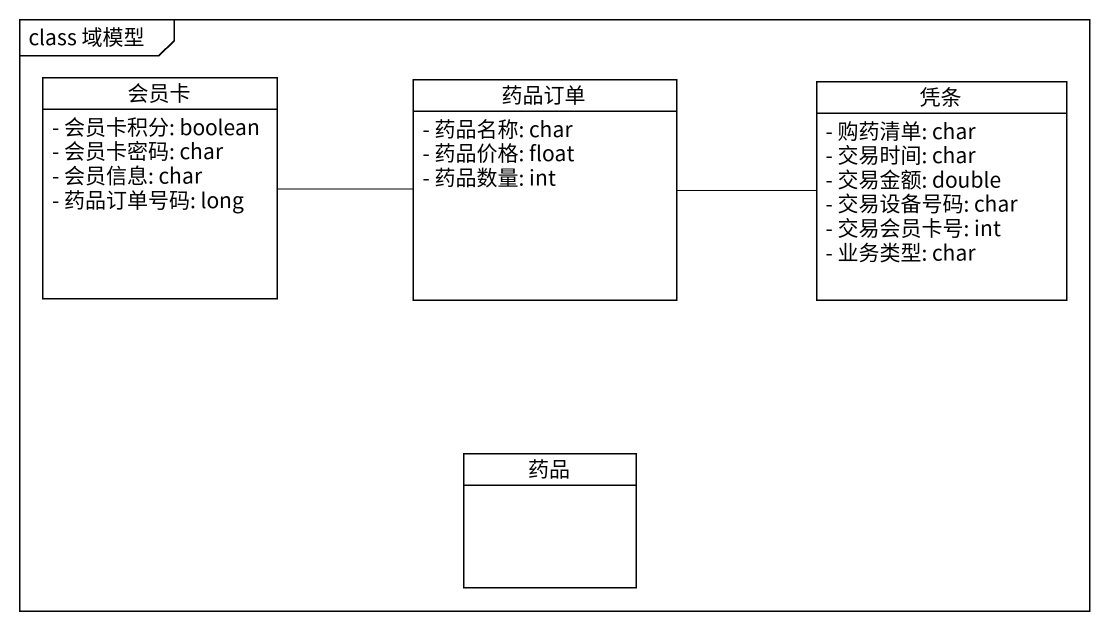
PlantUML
@startuml
mainframe class 域模型
hide circle
hide empty members
skinparam classAttributeIconSize 0
class 会员卡 {
  - 会员卡积分: boolean
  - 会员卡密码: char
  - 会员信息: char
  - 药品订单号码: long
}
class 药品订单 {
  - 药品名称: char
  - 药品价格: float
  - 药品数量: int
}
class 凭条 {
  - 购药清单: char
  - 交易时间: char
  - 交易金额: double
  - 交易设备号码: char
  - 交易会员卡号: int
  - 业务类型: char
}
class 药品
会员卡 -right- 药品订单
药品订单 -right- 凭条
@enduml
